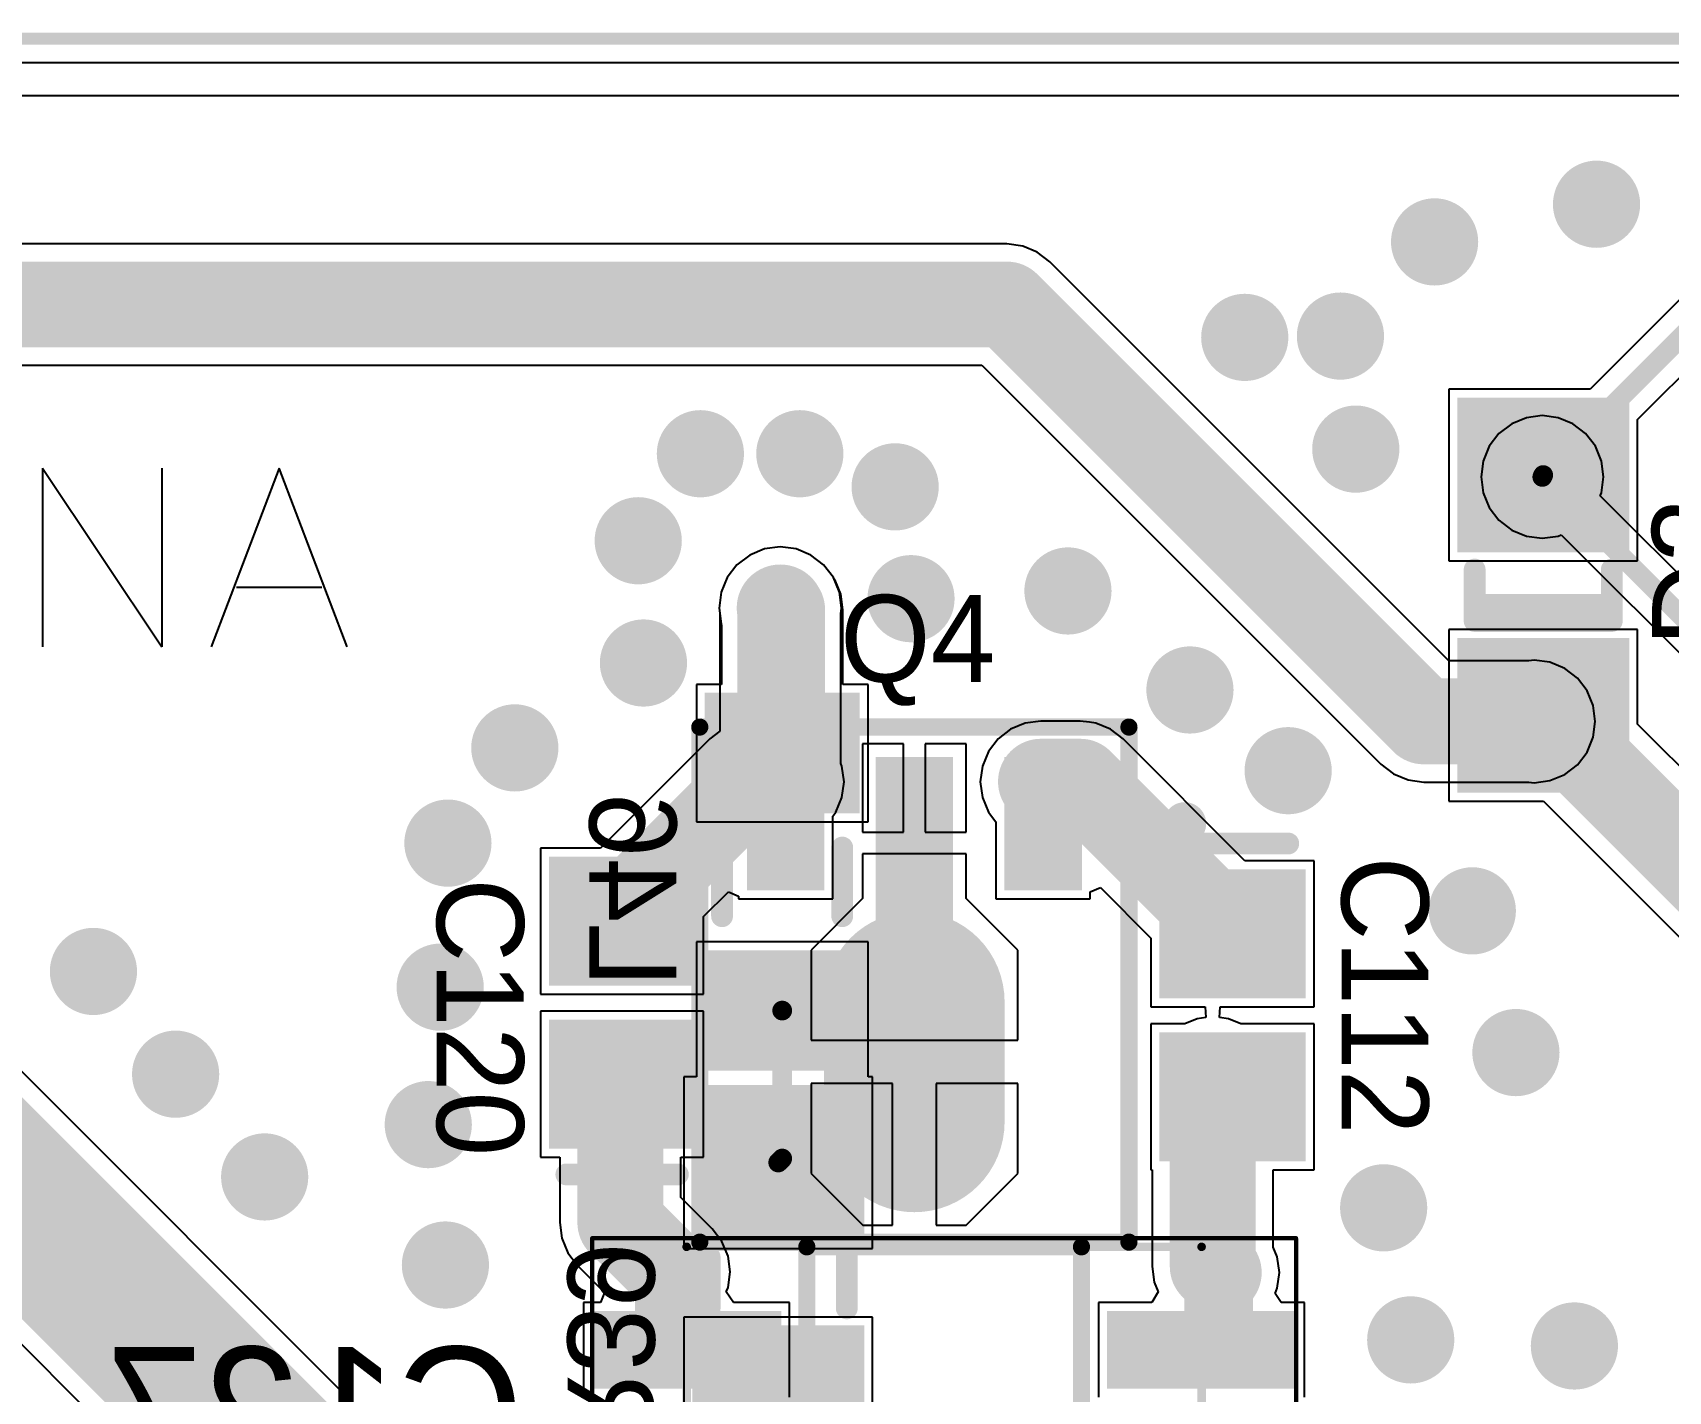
# Model space of a CAD drawing. Header units: millimetres. Extents: x 0 to 7.36, y -3.03 to 0.
# Drawn here: x 1.71 to 2.46, y -0.62 to 0.003 of the extents above; entities that cross this region are included whole.
import ezdxf

# ---------------------------------------------------------------- set-up
doc = ezdxf.new("R2010")
doc.units = ezdxf.units.MM
doc.header["$MEASUREMENT"] = 0
for name, color, linetype in [('BottomLayer', 5, 'Continuous'), ('BottomOverlay', 54, 'Continuous'), ('BottomPaste', 16, 'Continuous'), ('BottomSolder', 6, 'Continuous'), ('KeepOutLayer', 6, 'Continuous'), ('Mechanical13', 56, 'Continuous'), ('Mechanical15', 56, 'Continuous'), ('MultiLayer', 9, 'Continuous'), ('TopLayer', 1, 'Continuous'), ('TopOverlay', 2, 'Continuous'), ('TopPaste', 8, 'Continuous'), ('TopSolder', 216, 'Continuous'), ('ViaHoleLayer', 16, 'Continuous')]:
    doc.layers.add(name, color=color, linetype=linetype)

# ---------------------------------------------------------------- blocks, each defined once
blk = doc.blocks.new('TECO_SMT_8_V_37')
at = {"layer": 'Mechanical13', "const_width": 0.00394}
for points in [[(0.11811, 0.19685), (-0.11811, 0.19685)], [(-0.11811, 0.19685), (-0.11811, -0.19685)], [(0.11811, 0.19685), (0.11811, -0.19685)], [(0.11811, -0.19685), (-0.11811, -0.19685)]]:
    blk.add_lwpolyline(points, dxfattribs=at)
at = {"layer": 'Mechanical13', "const_width": 0.00197}
for points in [[(-0.11909, 0.19685, 1), (-0.11713, 0.19685, 1)], [(-0.11909, 0.19685, 1), (-0.11713, 0.19685, 1)], [(0.11713, 0.19685, 1), (0.11909, 0.19685, 1)], [(0.11713, 0.19685, 1), (0.11909, 0.19685, 1)], [(-0.11909, -0.19685, 1), (-0.11713, -0.19685, 1)], [(-0.11909, -0.19685, 1), (-0.11713, -0.19685, 1)], [(0.11713, -0.19685, 1), (0.11909, -0.19685, 1)], [(0.11713, -0.19685, 1), (0.11909, -0.19685, 1)]]:
    blk.add_lwpolyline(points, format="xyb", close=True, dxfattribs=at)
at = {"layer": 'Mechanical15'}
for points, const_width in [([(0.16142, 0.20079), (-0.16142, 0.20079)], 0.00197), ([(-0.16142, 0.20079), (-0.16142, -0.20079)], 0.00197), ([(0.16142, 0.20079), (0.16142, -0.20079)], 0.00197), ([(0, 0.01969), (0, -0.01969)], 0.00394), ([(0.01969, 0), (-0.01969, 0)], 0.00394), ([(0.16142, -0.20079), (-0.16142, -0.20079)], 0.00197)]:
    blk.add_lwpolyline(points, dxfattribs=dict(at, const_width=const_width))
for points, const_width in [([(-0.16191, 0.20079, 1), (-0.16093, 0.20079, 1)], 0.000984), ([(-0.16191, 0.20079, 1), (-0.16093, 0.20079, 1)], 0.000984), ([(0.16093, 0.20079, 1), (0.16191, 0.20079, 1)], 0.000984), ([(0.16093, 0.20079, 1), (0.16191, 0.20079, 1)], 0.000984), ([(-0.00098, 0.01969, 1), (0.00098, 0.01969, 1)], 0.00197), ([(-0.02067, 0, 1), (-0.0187, 0, 1)], 0.00197), ([(0.0187, 0, 1), (0.02067, 0, 1)], 0.00197), ([(-0.00098, -0.01969, 1), (0.00098, -0.01969, 1)], 0.00197), ([(-0.16191, -0.20079, 1), (-0.16093, -0.20079, 1)], 0.000984), ([(-0.16191, -0.20079, 1), (-0.16093, -0.20079, 1)], 0.000984), ([(0.16093, -0.20079, 1), (0.16191, -0.20079, 1)], 0.000984), ([(0.16093, -0.20079, 1), (0.16191, -0.20079, 1)], 0.000984)]:
    blk.add_lwpolyline(points, format="xyb", close=True, dxfattribs=dict(at, const_width=const_width))
at = {"layer": 'TopLayer'}
for points in [[(-0.07874, 0.16339), (-0.15748, 0.16339), (-0.07874, 0.13583), (-0.15748, 0.13583)], [(0.15748, 0.16339), (0.07874, 0.16339), (0.15748, 0.13583), (0.07874, 0.13583)], [(-0.07874, 0.0374), (-0.15748, 0.0374), (-0.07874, 0.00984), (-0.15748, 0.00984)], [(0.15748, 0.0374), (0.07874, 0.0374), (0.15748, 0.00984), (0.07874, 0.00984)], [(-0.07874, -0.04921), (-0.15748, -0.04921), (-0.07874, -0.07677), (-0.15748, -0.07677)], [(0.15748, -0.04921), (0.07874, -0.04921), (0.15748, -0.07677), (0.07874, -0.07677)], [(-0.07874, -0.13583), (-0.15748, -0.13583), (-0.07874, -0.16339), (-0.15748, -0.16339)], [(0.15748, -0.13583), (0.07874, -0.13583), (0.15748, -0.16339), (0.07874, -0.16339)]]:
    blk.add_solid(points, dxfattribs=at)
at = {"layer": 'TopOverlay', "const_width": 0.00787}
for points in [[(0.06299, 0.19685), (-0.06299, 0.19685)], [(-0.06299, 0.19685), (-0.06299, -0.19685)], [(0.06299, 0.19685), (0.06299, -0.19685)], [(0.06299, -0.19685), (-0.06299, -0.19685)]]:
    blk.add_lwpolyline(points, dxfattribs=at)
at = {"layer": 'TopOverlay'}
for points, const_width in [([(-0.06496, 0.19685, 1), (-0.06102, 0.19685, 1)], 0.00394), ([(-0.06496, 0.19685, 1), (-0.06102, 0.19685, 1)], 0.00394), ([(0.06102, 0.19685, 1), (0.06496, 0.19685, 1)], 0.00394), ([(0.06102, 0.19685, 1), (0.06496, 0.19685, 1)], 0.00394), ([(-0.18319, 0.14961, 1), (-0.19303, 0.14961, 1)], 0.00984), ([(-0.19549, 0.14961, 1), (-0.19057, 0.14961, 1)], 0.00492), ([(-0.18565, 0.14961, 1), (-0.18073, 0.14961, 1)], 0.00492), ([(-0.06496, -0.19685, 1), (-0.06102, -0.19685, 1)], 0.00394), ([(-0.06496, -0.19685, 1), (-0.06102, -0.19685, 1)], 0.00394), ([(0.06102, -0.19685, 1), (0.06496, -0.19685, 1)], 0.00394), ([(0.06102, -0.19685, 1), (0.06496, -0.19685, 1)], 0.00394)]:
    blk.add_lwpolyline(points, format="xyb", close=True, dxfattribs=dict(at, const_width=const_width))
at = {"layer": 'TopPaste'}
for points in [[(-0.07874, 0.16339), (-0.15748, 0.16339), (-0.07874, 0.13583), (-0.15748, 0.13583)], [(0.15748, 0.16339), (0.07874, 0.16339), (0.15748, 0.13583), (0.07874, 0.13583)], [(-0.07874, 0.0374), (-0.15748, 0.0374), (-0.07874, 0.00984), (-0.15748, 0.00984)], [(0.15748, 0.0374), (0.07874, 0.0374), (0.15748, 0.00984), (0.07874, 0.00984)], [(-0.07874, -0.04921), (-0.15748, -0.04921), (-0.07874, -0.07677), (-0.15748, -0.07677)], [(0.15748, -0.04921), (0.07874, -0.04921), (0.15748, -0.07677), (0.07874, -0.07677)], [(-0.07874, -0.13583), (-0.15748, -0.13583), (-0.07874, -0.16339), (-0.15748, -0.16339)], [(0.15748, -0.13583), (0.07874, -0.13583), (0.15748, -0.16339), (0.07874, -0.16339)]]:
    blk.add_solid(points, dxfattribs=at)
at = {"layer": 'TopSolder'}
for points in [[(-0.07474, 0.16739), (-0.16148, 0.16739), (-0.07474, 0.13183), (-0.16148, 0.13183)], [(0.16148, 0.16739), (0.07474, 0.16739), (0.16148, 0.13183), (0.07474, 0.13183)], [(-0.07474, 0.0414), (-0.16148, 0.0414), (-0.07474, 0.00584), (-0.16148, 0.00584)], [(0.16148, 0.0414), (0.07474, 0.0414), (0.16148, 0.00584), (0.07474, 0.00584)], [(-0.07474, -0.04521), (-0.16148, -0.04521), (-0.07474, -0.08077), (-0.16148, -0.08077)], [(0.16148, -0.04521), (0.07474, -0.04521), (0.16148, -0.08077), (0.07474, -0.08077)], [(-0.07474, -0.13183), (-0.16148, -0.13183), (-0.07474, -0.16739), (-0.16148, -0.16739)], [(0.16148, -0.13183), (0.07474, -0.13183), (0.16148, -0.16739), (0.07474, -0.16739)]]:
    blk.add_solid(points, dxfattribs=at)
blk = doc.blocks.new('IND_1206_B_93')
at = {"layer": 'BottomLayer'}
for points in [[(-0.08268, -0.0315), (-0.03543, -0.0315), (-0.08268, 0.0315), (-0.03543, 0.0315)], [(0.03543, -0.0315), (0.08268, -0.0315), (0.03543, 0.0315), (0.08268, 0.0315)]]:
    blk.add_solid(points, dxfattribs=at)
at = {"layer": 'BottomOverlay', "const_width": 0.01}
for points in [[(-0.01578, 0.02759), (0.01572, 0.02759)], [(-0.01578, -0.02753), (0.01572, -0.02753)]]:
    blk.add_lwpolyline(points, dxfattribs=at)
at = {"layer": 'BottomOverlay', "const_width": 0.005}
for points in [[(-0.01828, 0.02759, 1), (-0.01328, 0.02759, 1)], [(0.01322, 0.02759, 1), (0.01822, 0.02759, 1)], [(-0.01828, -0.02753, 1), (-0.01328, -0.02753, 1)], [(0.01322, -0.02753, 1), (0.01822, -0.02753, 1)]]:
    blk.add_lwpolyline(points, format="xyb", close=True, dxfattribs=at)
at = {"layer": 'BottomPaste'}
for points in [[(-0.08268, -0.0315), (-0.03543, -0.0315), (-0.08268, 0.0315), (-0.03543, 0.0315)], [(0.03543, -0.0315), (0.08268, -0.0315), (0.03543, 0.0315), (0.08268, 0.0315)]]:
    blk.add_solid(points, dxfattribs=at)
at = {"layer": 'BottomSolder'}
for points in [[(-0.08668, -0.0355), (-0.03143, -0.0355), (-0.08668, 0.0355), (-0.03143, 0.0355)], [(0.03143, -0.0355), (0.08668, -0.0355), (0.03143, 0.0355), (0.08668, 0.0355)]]:
    blk.add_solid(points, dxfattribs=at)
blk = doc.blocks.new('CAP_0805_94')
at = {"layer": 'TopLayer'}
for points in [[(-0.05511, -0.02953), (-0.00393, -0.02953), (-0.05511, 0.02953), (-0.00393, 0.02953)], [(0.0197, -0.02953), (0.07088, -0.02953), (0.0197, 0.02953), (0.07088, 0.02953)]]:
    blk.add_solid(points, dxfattribs=at)
at = {"layer": 'TopOverlay', "const_width": 0.01}
blk.add_lwpolyline([(-0.07088, 0.02557), (-0.07088, -0.02557)], dxfattribs=at)
at = {"layer": 'TopOverlay', "const_width": 0.005}
for points in [[(-0.07338, 0.02557, 1), (-0.06838, 0.02557, 1)], [(-0.07338, -0.02557, 1), (-0.06838, -0.02557, 1)]]:
    blk.add_lwpolyline(points, format="xyb", close=True, dxfattribs=at)
at = {"layer": 'TopPaste'}
for points in [[(-0.05511, -0.02953), (-0.00393, -0.02953), (-0.05511, 0.02953), (-0.00393, 0.02953)], [(0.0197, -0.02953), (0.07088, -0.02953), (0.0197, 0.02953), (0.07088, 0.02953)]]:
    blk.add_solid(points, dxfattribs=at)
at = {"layer": 'TopSolder'}
for points in [[(-0.05911, -0.03353), (0.00007, -0.03353), (-0.05911, 0.03353), (0.00007, 0.03353)], [(0.0157, -0.03353), (0.07488, -0.03353), (0.0157, 0.03353), (0.07488, 0.03353)]]:
    blk.add_solid(points, dxfattribs=at)
blk = doc.blocks.new('CAP_0805_95')
at = {"layer": 'TopLayer'}
for points in [[(-0.05511, -0.02953), (-0.00393, -0.02953), (-0.05511, 0.02953), (-0.00393, 0.02953)], [(0.0197, -0.02953), (0.07088, -0.02953), (0.0197, 0.02953), (0.07088, 0.02953)]]:
    blk.add_solid(points, dxfattribs=at)
at = {"layer": 'TopOverlay', "const_width": 0.01}
blk.add_lwpolyline([(-0.07088, -0.02557), (-0.07088, 0.02557)], dxfattribs=at)
at = {"layer": 'TopOverlay', "const_width": 0.005}
for points in [[(-0.07338, 0.02557, 1), (-0.06838, 0.02557, 1)], [(-0.07338, -0.02557, 1), (-0.06838, -0.02557, 1)]]:
    blk.add_lwpolyline(points, format="xyb", close=True, dxfattribs=at)
at = {"layer": 'TopPaste'}
for points in [[(-0.05511, -0.02953), (-0.00393, -0.02953), (-0.05511, 0.02953), (-0.00393, 0.02953)], [(0.0197, -0.02953), (0.07088, -0.02953), (0.0197, 0.02953), (0.07088, 0.02953)]]:
    blk.add_solid(points, dxfattribs=at)
at = {"layer": 'TopSolder'}
for points in [[(-0.05911, -0.03353), (0.00007, -0.03353), (-0.05911, 0.03353), (0.00007, 0.03353)], [(0.0157, -0.03353), (0.07488, -0.03353), (0.0157, 0.03353), (0.07488, 0.03353)]]:
    blk.add_solid(points, dxfattribs=at)
blk = doc.blocks.new('RES_1206_B_170')
at = {"layer": 'BottomLayer'}
for points in [[(-0.08661, -0.03543), (-0.02362, -0.03543), (-0.08661, 0.03543), (-0.02362, 0.03543)], [(0.02362, -0.03543), (0.08661, -0.03543), (0.02362, 0.03543), (0.08661, 0.03543)]]:
    blk.add_solid(points, dxfattribs=at)
at = {"layer": 'BottomOverlay', "const_width": 0.01}
for points in [[(-0.01178, 0.03146), (0.01178, 0.03146)], [(-0.01178, -0.03146), (0.01178, -0.03146)]]:
    blk.add_lwpolyline(points, dxfattribs=at)
at = {"layer": 'BottomOverlay', "const_width": 0.005}
for points in [[(-0.01428, 0.03146, 1), (-0.00928, 0.03146, 1)], [(0.00928, 0.03146, 1), (0.01428, 0.03146, 1)], [(-0.01428, -0.03146, 1), (-0.00928, -0.03146, 1)], [(0.00928, -0.03146, 1), (0.01428, -0.03146, 1)]]:
    blk.add_lwpolyline(points, format="xyb", close=True, dxfattribs=at)
at = {"layer": 'BottomPaste'}
for points in [[(-0.08661, -0.03543), (-0.02362, -0.03543), (-0.08661, 0.03543), (-0.02362, 0.03543)], [(0.02362, -0.03543), (0.08661, -0.03543), (0.02362, 0.03543), (0.08661, 0.03543)]]:
    blk.add_solid(points, dxfattribs=at)
at = {"layer": 'BottomSolder'}
for points in [[(-0.09061, -0.03943), (-0.01962, -0.03943), (-0.09061, 0.03943), (-0.01962, 0.03943)], [(0.01962, -0.03943), (0.09061, -0.03943), (0.01962, 0.03943), (0.09061, 0.03943)]]:
    blk.add_solid(points, dxfattribs=at)
blk = doc.blocks.new('SOT89_232')
at = {"layer": 'TopLayer', "const_width": 0.0748}
blk.add_lwpolyline([(0, 0.08218), (0, 0.02707)], dxfattribs=at)
at = {"layer": 'TopLayer', "const_width": 0.0374}
for points in [[(-0.0187, 0.08218, 1), (0.0187, 0.08218, 1)], [(-0.0187, 0.02707, 1), (0.0187, 0.02707, 1)]]:
    blk.add_lwpolyline(points, format="xyb", close=True, dxfattribs=at)
at = {"layer": 'TopLayer'}
for points in [[(-0.01378, -0.0812), (0.01378, -0.0812), (-0.01378, -0.01033), (0.01378, -0.01033)], [(-0.07283, -0.0812), (-0.04528, -0.0812), (-0.07283, -0.02805), (-0.04528, -0.02805)], [(0.04528, -0.0812), (0.07283, -0.0812), (0.04528, -0.02805), (0.07283, -0.02805)]]:
    blk.add_solid(points, dxfattribs=at)
at = {"layer": 'TopOverlay', "const_width": 0.00787}
for points in [[(-0.09843, 0.1373), (-0.09843, -0.09892)], [(0.09843, 0.1373), (-0.09843, 0.1373)], [(0.09843, 0.1373), (0.09843, -0.09892)], [(0.09843, -0.09892), (-0.09843, -0.09892)]]:
    blk.add_lwpolyline(points, dxfattribs=at)
at = {"layer": 'TopOverlay'}
for points, const_width in [([(-0.10039, 0.1373, 1), (-0.09646, 0.1373, 1)], 0.00394), ([(-0.10039, 0.1373, 1), (-0.09646, 0.1373, 1)], 0.00394), ([(0.09646, 0.1373, 1), (0.10039, 0.1373, 1)], 0.00394), ([(0.09646, 0.1373, 1), (0.10039, 0.1373, 1)], 0.00394), ([(-0.11909, -0.05463, 1), (-0.12894, -0.05463, 1)], 0.00984), ([(-0.1314, -0.05463, 1), (-0.12648, -0.05463, 1)], 0.00492), ([(-0.12156, -0.05463, 1), (-0.11663, -0.05463, 1)], 0.00492), ([(-0.10039, -0.09892, 1), (-0.09646, -0.09892, 1)], 0.00394), ([(-0.10039, -0.09892, 1), (-0.09646, -0.09892, 1)], 0.00394), ([(0.09646, -0.09892, 1), (0.10039, -0.09892, 1)], 0.00394), ([(0.09646, -0.09892, 1), (0.10039, -0.09892, 1)], 0.00394)]:
    blk.add_lwpolyline(points, format="xyb", close=True, dxfattribs=dict(at, const_width=const_width))
at = {"layer": 'TopPaste', "const_width": 0.0748}
blk.add_lwpolyline([(0, 0.08218), (0, 0.02707)], dxfattribs=at)
at = {"layer": 'TopPaste', "const_width": 0.0374}
for points in [[(-0.0187, 0.08218, 1), (0.0187, 0.08218, 1)], [(-0.0187, 0.02707, 1), (0.0187, 0.02707, 1)]]:
    blk.add_lwpolyline(points, format="xyb", close=True, dxfattribs=at)
at = {"layer": 'TopPaste'}
for points in [[(-0.01378, -0.0812), (0.01378, -0.0812), (-0.01378, -0.01033), (0.01378, -0.01033)], [(-0.07283, -0.0812), (-0.04528, -0.0812), (-0.07283, -0.02805), (-0.04528, -0.02805)], [(0.04528, -0.0812), (0.07283, -0.0812), (0.04528, -0.02805), (0.07283, -0.02805)]]:
    blk.add_solid(points, dxfattribs=at)
at = {"layer": 'TopSolder', "const_width": 0.0828}
blk.add_lwpolyline([(0, 0.08218), (0, 0.02707)], dxfattribs=at)
at = {"layer": 'TopSolder', "const_width": 0.0414}
for points in [[(-0.0207, 0.08218, 1), (0.0207, 0.08218, 1)], [(-0.0207, 0.02707, 1), (0.0207, 0.02707, 1)]]:
    blk.add_lwpolyline(points, format="xyb", close=True, dxfattribs=at)
at = {"layer": 'TopSolder'}
for points in [[(-0.01778, -0.0852), (0.01778, -0.0852), (-0.01778, -0.00633), (0.01778, -0.00633)], [(-0.07683, -0.0852), (-0.04128, -0.0852), (-0.07683, -0.02405), (-0.04128, -0.02405)], [(0.04128, -0.0852), (0.07683, -0.0852), (0.04128, -0.02405), (0.07683, -0.02405)]]:
    blk.add_solid(points, dxfattribs=at)
blk = doc.blocks.new('1N4148_273')
at = {"layer": 'TopLayer'}
for points in [[(-0.08661, -0.03543), (-0.02362, -0.03543), (-0.08661, 0.03543), (-0.02362, 0.03543)], [(0.02362, -0.03543), (0.08661, -0.03543), (0.02362, 0.03543), (0.08661, 0.03543)]]:
    blk.add_solid(points, dxfattribs=at)
at = {"layer": 'TopOverlay', "const_width": 0.01}
for points in [[(-0.01182, 0.03146), (-0.01182, -0.03146)], [(-0.01178, 0.03146), (0.01178, 0.03146)], [(-0.00437, 0.03146), (-0.00437, -0.03146)], [(-0.01178, -0.03146), (0.01178, -0.03146)]]:
    blk.add_lwpolyline(points, dxfattribs=at)
at = {"layer": 'TopOverlay', "const_width": 0.005}
for points in [[(-0.01431, 0.03146, 1), (-0.00932, 0.03146, 1)], [(-0.01428, 0.03146, 1), (-0.00928, 0.03146, 1)], [(-0.00687, 0.03146, 1), (-0.00187, 0.03146, 1)], [(0.00928, 0.03146, 1), (0.01428, 0.03146, 1)], [(-0.01431, -0.03146, 1), (-0.00932, -0.03146, 1)], [(-0.01428, -0.03146, 1), (-0.00928, -0.03146, 1)], [(-0.00687, -0.03146, 1), (-0.00187, -0.03146, 1)], [(0.00928, -0.03146, 1), (0.01428, -0.03146, 1)]]:
    blk.add_lwpolyline(points, format="xyb", close=True, dxfattribs=at)
at = {"layer": 'TopPaste'}
for points in [[(-0.08661, -0.03543), (-0.02362, -0.03543), (-0.08661, 0.03543), (-0.02362, 0.03543)], [(0.02362, -0.03543), (0.08661, -0.03543), (0.02362, 0.03543), (0.08661, 0.03543)]]:
    blk.add_solid(points, dxfattribs=at)
at = {"layer": 'TopSolder'}
for points in [[(-0.09061, -0.03943), (-0.01962, -0.03943), (-0.09061, 0.03943), (-0.01962, 0.03943)], [(0.01962, -0.03943), (0.09061, -0.03943), (0.01962, 0.03943), (0.09061, 0.03943)]]:
    blk.add_solid(points, dxfattribs=at)

msp = doc.modelspace()

# ---------------------------------------------------------------- linework, layer by layer
at = {"layer": 'BottomLayer'}
for p, q in [((0.04957, -0.01084), (7.35137, -0.01084)), ((2.15655, -0.09412), (1.35568, -0.09412)), ((2.16375, -0.09507), (2.15655, -0.09412)), ((2.17045, -0.09784), (2.16375, -0.09507)), ((2.17621, -0.10226), (2.17045, -0.09784)), ((2.35926, -0.28532), (2.17621, -0.10226)), ((1.36719, -0.14971), (2.14504, -0.14971)), ((2.14504, -0.14971), (2.32809, -0.33277)), ((2.38805, -0.17663), (2.38222, -0.1811)), ((2.39483, -0.17382), (2.38805, -0.17663)), ((2.4021, -0.17287), (2.39483, -0.17382)), ((2.40938, -0.17382), (2.4021, -0.17287)), ((2.41616, -0.17663), (2.40938, -0.17382)), ((2.42198, -0.1811), (2.41616, -0.17663)), ((2.37775, -0.18692), (2.37495, -0.1937)), ((2.38222, -0.1811), (2.37775, -0.18692)), ((2.42645, -0.18692), (2.42198, -0.1811)), ((2.42926, -0.1937), (2.42645, -0.18692)), ((2.37495, -0.1937), (2.37399, -0.20098)), ((2.43022, -0.20098), (2.42926, -0.1937)), ((2.37399, -0.20098), (2.37495, -0.20826)), ((2.42926, -0.20826), (2.43022, -0.20098)), ((2.37495, -0.20826), (2.37775, -0.21504)), ((2.42867, -0.20967), (2.42926, -0.20826)), ((2.6021, -0.3831), (2.42867, -0.20967)), ((2.37775, -0.21504), (2.38222, -0.22086)), ((2.38222, -0.22086), (2.38805, -0.22533)), ((2.38805, -0.22533), (2.39483, -0.22814)), ((2.39483, -0.22814), (2.4021, -0.22909)), ((2.4021, -0.22909), (2.40938, -0.22814)), ((2.40938, -0.22814), (2.41079, -0.22755)), ((2.41079, -0.22755), (2.58052, -0.39728)), ((2.03852, -0.23679), (2.03269, -0.24126)), ((2.0453, -0.23398), (2.03852, -0.23679)), ((2.05257, -0.23302), (2.0453, -0.23398)), ((2.05985, -0.23398), (2.05257, -0.23302)), ((2.06663, -0.23679), (2.05985, -0.23398)), ((2.07245, -0.24126), (2.06663, -0.23679)), ((2.02823, -0.24708), (2.02542, -0.25386)), ((2.03269, -0.24126), (2.02823, -0.24708)), ((2.07692, -0.24708), (2.07245, -0.24126)), ((2.07715, -0.24764), (2.07692, -0.24708)), ((2.02542, -0.25386), (2.02446, -0.26114)), ((2.07751, -0.2481), (2.07715, -0.24764)), ((2.08029, -0.25481), (2.07751, -0.2481)), ((2.08123, -0.262), (2.08029, -0.25481)), ((2.02446, -0.26114), (2.02542, -0.26841)), ((2.08123, -0.29613), (2.08123, -0.262)), ((2.02542, -0.26841), (2.02564, -0.26895)), ((2.02564, -0.26895), (2.02564, -0.29613)), ((2.3983, -0.285), (2.39589, -0.28532)), ((2.40558, -0.28596), (2.3983, -0.285)), ((2.39589, -0.28532), (2.35926, -0.28532)), ((2.41236, -0.28877), (2.40558, -0.28596)), ((2.41818, -0.29323), (2.41236, -0.28877)), ((2.02564, -0.29613), (2.01407, -0.29613)), ((2.01407, -0.29613), (2.01407, -0.35912)), ((2.09281, -0.29613), (2.08123, -0.29613)), ((2.09281, -0.35912), (2.09281, -0.29613)), ((2.42265, -0.29906), (2.41818, -0.29323)), ((2.42546, -0.30584), (2.42265, -0.29906)), ((2.42641, -0.31311), (2.42546, -0.30584)), ((2.42546, -0.32039), (2.42641, -0.31311)), ((2.42265, -0.32717), (2.42546, -0.32039)), ((2.41818, -0.33299), (2.42265, -0.32717)), ((2.32809, -0.33277), (2.33385, -0.33719)), ((2.33385, -0.33719), (2.34055, -0.33996)), ((2.40558, -0.34027), (2.41236, -0.33746)), ((2.41236, -0.33746), (2.41818, -0.33299)), ((2.34055, -0.33996), (2.34775, -0.34091)), ((2.34775, -0.34091), (2.39589, -0.34091)), ((2.39589, -0.34091), (2.3983, -0.34123)), ((2.3983, -0.34123), (2.40558, -0.34027)), ((2.01407, -0.35912), (2.09281, -0.35912)), ((2.09281, -0.41424), (2.01407, -0.41424)), ((2.01407, -0.41424), (2.01407, -0.47605)), ((2.09281, -0.47605), (2.09281, -0.41424)), ((2.01407, -0.47605), (2.0083, -0.47605)), ((2.0083, -0.47605), (2.0083, -0.55479)), ((2.09492, -0.47605), (2.09281, -0.47605)), ((2.09492, -0.55479), (2.09492, -0.47605)), ((2.0083, -0.55479), (2.09492, -0.55479)), ((2.09492, -0.58629), (2.0083, -0.58629)), ((2.0083, -0.58629), (2.0083, -0.66503)), ((2.09492, -0.66503), (2.09492, -0.58629))]:
    msp.add_line(p, q, dxfattribs=at)
for points, const_width in [([(2.41698, -0.07591, 1), (2.43698, -0.07591, 1)], 0.02), ([(2.34269, -0.09319, 1), (2.36269, -0.09319, 1)], 0.02), ([(2.14671, -0.12192, 1), (2.16639, -0.12192, 1)], 0.01969), ([(2.14671, -0.12192, 1), (2.16639, -0.12192, 1)], 0.01969), ([(2.25561, -0.13698, 1), (2.27561, -0.13698, 1)], 0.02), ([(2.2995, -0.13638, 1), (2.3195, -0.13638, 1)], 0.02), ([(2.00591, -0.19034, 1), (2.02591, -0.19034, 1)], 0.02), ([(2.05152, -0.19034, 1), (2.07152, -0.19034, 1)], 0.02), ([(2.30654, -0.18822, 1), (2.32654, -0.18822, 1)], 0.02), ([(2.09524, -0.20554, 1), (2.11524, -0.20554, 1)], 0.02), ([(2.3921, -0.20098, 1), (2.4121, -0.20098, 1)], 0.02), ([(2.39984, -0.20098, 1), (2.40437, -0.20098, 1)], 0.00453), ([(1.9774, -0.23025, 1), (1.9974, -0.23025, 1)], 0.02), ([(2.10252, -0.25682, 1), (2.12252, -0.25682, 1)], 0.02), ([(2.17451, -0.25328, 1), (2.19451, -0.25328, 1)], 0.02), ([(2.04257, -0.26114, 1), (2.06257, -0.26114, 1)], 0.02), ([(2.04273, -0.26114, 1), (2.06242, -0.26114, 1)], 0.01969), ([(2.04359, -0.262, 1), (2.06328, -0.262, 1)], 0.01969), ([(2.04359, -0.262, 1), (2.06328, -0.262, 1)], 0.01969), ([(1.97979, -0.28632, 1), (1.99979, -0.28632, 1)], 0.02), ([(2.23047, -0.29869, 1), (2.25047, -0.29869, 1)], 0.02), ([(2.33791, -0.31311, 1), (2.35759, -0.31311, 1)], 0.01969), ([(2.33791, -0.31311, 1), (2.35759, -0.31311, 1)], 0.01969), ([(2.3883, -0.31311, 1), (2.4083, -0.31311, 1)], 0.02), ([(2.38846, -0.31311, 1), (2.40814, -0.31311, 1)], 0.01969), ([(1.92078, -0.32526, 1), (1.94078, -0.32526, 1)], 0.02), ([(2.04359, -0.32762, 1), (2.06328, -0.32762, 1)], 0.01969), ([(2.27552, -0.33571, 1), (2.29552, -0.33571, 1)], 0.02), ([(1.8901, -0.36893, 1), (1.9101, -0.36893, 1)], 0.02), ([(2.36, -0.4, 1), (2.38, -0.4, 1)], 0.02), ([(1.7275, -0.42779, 1), (1.7475, -0.42779, 1)], 0.02), ([(1.88656, -0.43501, 1), (1.90656, -0.43501, 1)], 0.02), ([(2.05117, -0.44573, 1), (2.0557, -0.44573, 1)], 0.00453), ([(2.38, -0.465, 1), (2.4, -0.465, 1)], 0.02), ([(1.7652, -0.47491, 1), (1.7852, -0.47491, 1)], 0.02), ([(1.88109, -0.49804, 1), (1.90109, -0.49804, 1)], 0.02), ([(1.80604, -0.52204, 1), (1.82604, -0.52204, 1)], 0.02), ([(2.05117, -0.5136, 1), (2.0557, -0.5136, 1)], 0.00453), ([(2.05117, -0.5136, 1), (2.0557, -0.5136, 1)], 0.00453), ([(2.04935, -0.51542, 1), (2.05387, -0.51542, 1)], 0.00453), ([(2.31933, -0.5362, 1), (2.33933, -0.5362, 1)], 0.02), ([(1.88895, -0.56243, 1), (1.90895, -0.56243, 1)], 0.02), ([(2.33174, -0.59678, 1), (2.35174, -0.59678, 1)], 0.02), ([(2.40682, -0.59956, 1), (2.42682, -0.59956, 1)], 0.02)]:
    msp.add_lwpolyline(points, format="xyb", close=True, dxfattribs=dict(at, const_width=const_width))
for points, const_width in [([(1.35568, -0.12192), (2.15655, -0.12192)], 0.03937), ([(2.15655, -0.12192), (2.34775, -0.31311)], 0.03937), ([(2.4021, -0.20098), (2.59316, -0.39204)], 0.00906), ([(2.05257, -0.26114), (2.05344, -0.262)], 0.03937), ([(2.05344, -0.32762), (2.05344, -0.262)], 0.03937), ([(2.34775, -0.31311), (2.3983, -0.31311)], 0.03937), ([(2.05344, -0.5136), (2.05344, -0.44573)], 0.00906), ([(2.05161, -0.51542), (2.05344, -0.5136)], 0.00906)]:
    msp.add_lwpolyline(points, dxfattribs=dict(at, const_width=const_width))
at = {"layer": 'KeepOutLayer'}
for const_width in [0.00551, 0.005]:
    msp.add_lwpolyline([(0, 0), (7.3622, 0)], dxfattribs=dict(at, const_width=const_width))
at = {"layer": 'MultiLayer', "const_width": 0.02}
for points in [[(2.41698, -0.07591, 1), (2.43698, -0.07591, 1)], [(2.34269, -0.09319, 1), (2.36269, -0.09319, 1)], [(2.25561, -0.13698, 1), (2.27561, -0.13698, 1)], [(2.2995, -0.13638, 1), (2.3195, -0.13638, 1)], [(2.00591, -0.19034, 1), (2.02591, -0.19034, 1)], [(2.05152, -0.19034, 1), (2.07152, -0.19034, 1)], [(2.30654, -0.18822, 1), (2.32654, -0.18822, 1)], [(2.09524, -0.20554, 1), (2.11524, -0.20554, 1)], [(2.3921, -0.20098, 1), (2.4121, -0.20098, 1)], [(1.9774, -0.23025, 1), (1.9974, -0.23025, 1)], [(2.10252, -0.25682, 1), (2.12252, -0.25682, 1)], [(2.17451, -0.25328, 1), (2.19451, -0.25328, 1)], [(2.04257, -0.26114, 1), (2.06257, -0.26114, 1)], [(1.97979, -0.28632, 1), (1.99979, -0.28632, 1)], [(2.23047, -0.29869, 1), (2.25047, -0.29869, 1)], [(2.3883, -0.31311, 1), (2.4083, -0.31311, 1)], [(1.92078, -0.32526, 1), (1.94078, -0.32526, 1)], [(2.27552, -0.33571, 1), (2.29552, -0.33571, 1)], [(1.8901, -0.36893, 1), (1.9101, -0.36893, 1)], [(2.36, -0.4, 1), (2.38, -0.4, 1)], [(1.7275, -0.42779, 1), (1.7475, -0.42779, 1)], [(1.88656, -0.43501, 1), (1.90656, -0.43501, 1)], [(2.38, -0.465, 1), (2.4, -0.465, 1)], [(1.7652, -0.47491, 1), (1.7852, -0.47491, 1)], [(1.88109, -0.49804, 1), (1.90109, -0.49804, 1)], [(1.80604, -0.52204, 1), (1.82604, -0.52204, 1)], [(2.31933, -0.5362, 1), (2.33933, -0.5362, 1)], [(1.88895, -0.56243, 1), (1.90895, -0.56243, 1)], [(2.33174, -0.59678, 1), (2.35174, -0.59678, 1)], [(2.40682, -0.59956, 1), (2.42682, -0.59956, 1)]]:
    msp.add_lwpolyline(points, format="xyb", close=True, dxfattribs=at)
at = {"layer": 'TopLayer'}
for p, q in [((0.02598, -0.02598), (7.33622, -0.02598)), ((1.87424, -0.64328), (1.32743, -0.09648)), ((2.49079, -0.09396), (2.424, -0.16075)), ((2.44582, -0.1747), (2.50497, -0.11555)), ((2.424, -0.16075), (2.35921, -0.16075)), ((2.35921, -0.16075), (2.35921, -0.23949)), ((1.27779, -0.17206), (1.82459, -0.71886)), ((2.44582, -0.23949), (2.44582, -0.1747)), ((2.03852, -0.23679), (2.03269, -0.24126)), ((2.0453, -0.23398), (2.03852, -0.23679)), ((2.05257, -0.23302), (2.0453, -0.23398)), ((2.05985, -0.23398), (2.05257, -0.23302)), ((2.06663, -0.23679), (2.05985, -0.23398)), ((2.07245, -0.24126), (2.06663, -0.23679)), ((2.35921, -0.23949), (2.44582, -0.23949)), ((2.02823, -0.24708), (2.02542, -0.25386)), ((2.03269, -0.24126), (2.02823, -0.24708)), ((2.07692, -0.24708), (2.07245, -0.24126)), ((2.07973, -0.25386), (2.07692, -0.24708)), ((2.02542, -0.25386), (2.02446, -0.26114)), ((2.08069, -0.26114), (2.07973, -0.25386)), ((2.02446, -0.26114), (2.02478, -0.26355)), ((2.08037, -0.26355), (2.08069, -0.26114)), ((2.02478, -0.26355), (2.02478, -0.31766)), ((2.08037, -0.33239), (2.08037, -0.26355)), ((2.44582, -0.27099), (2.35921, -0.27099)), ((2.35921, -0.27099), (2.35921, -0.34973)), ((2.44582, -0.31435), (2.44582, -0.27099)), ((2.16492, -0.31391), (2.15822, -0.31669)), ((2.17212, -0.31296), (2.16492, -0.31391)), ((2.19014, -0.31296), (2.17212, -0.31296)), ((2.19441, -0.31352), (2.19014, -0.31296)), ((2.19014, -0.31296), (2.19014, -0.31296)), ((2.19014, -0.31296), (2.19014, -0.31296)), ((2.19734, -0.31391), (2.19441, -0.31352)), ((2.20073, -0.31532), (2.19734, -0.31391)), ((2.19734, -0.31391), (2.19734, -0.31391)), ((2.19734, -0.31391), (2.19734, -0.31391)), ((2.52154, -0.39007), (2.44582, -0.31435)), ((2.02029, -0.32111), (1.97015, -0.37125)), ((2.02478, -0.31766), (2.02029, -0.3211)), ((2.02029, -0.3211), (2.02029, -0.3211)), ((2.02029, -0.3211), (2.02029, -0.32111)), ((2.15246, -0.3211), (2.14805, -0.32686)), ((2.15822, -0.31669), (2.15246, -0.3211)), ((2.20404, -0.31669), (2.20073, -0.31532)), ((2.2098, -0.32111), (2.20404, -0.31669)), ((2.20404, -0.31669), (2.20404, -0.31669)), ((2.20404, -0.31669), (2.20404, -0.31669)), ((2.26571, -0.37702), (2.2098, -0.32111)), ((2.10905, -0.32343), (2.09028, -0.32343)), ((2.09028, -0.32343), (2.09028, -0.36386)), ((2.10905, -0.36386), (2.10905, -0.32343)), ((2.13783, -0.32343), (2.11905, -0.32343)), ((2.11905, -0.32343), (2.11905, -0.36386)), ((2.13783, -0.36386), (2.13783, -0.32343)), ((2.14805, -0.32686), (2.14527, -0.33357)), ((2.08086, -0.33357), (2.08037, -0.33239)), ((2.0818, -0.34076), (2.08086, -0.33357)), ((2.14527, -0.33357), (2.14432, -0.34076)), ((2.08086, -0.34795), (2.0818, -0.34076)), ((2.14432, -0.34076), (2.14527, -0.34795)), ((2.07808, -0.35466), (2.08086, -0.34795)), ((2.14527, -0.34795), (2.14805, -0.35466)), ((2.35921, -0.34973), (2.40258, -0.34973)), ((2.40258, -0.34973), (2.49037, -0.43752)), ((2.07665, -0.35652), (2.07808, -0.35466)), ((2.07665, -0.39445), (2.07665, -0.35652)), ((2.14805, -0.35466), (2.15146, -0.3591)), ((2.15146, -0.3591), (2.15146, -0.39445)), ((2.09028, -0.36386), (2.10905, -0.36386)), ((2.11905, -0.36386), (2.13783, -0.36386)), ((1.97015, -0.37125), (1.9426, -0.37125)), ((1.9426, -0.37125), (1.9426, -0.43818)), ((2.11405, -0.37386), (2.09028, -0.37386)), ((2.09028, -0.37386), (2.09028, -0.39437)), ((2.13783, -0.37386), (2.11405, -0.37386)), ((2.13783, -0.39437), (2.13783, -0.37386)), ((2.2974, -0.37702), (2.26571, -0.37702)), ((2.2974, -0.44395), (2.2974, -0.37702)), ((2.19476, -0.39123), (2.19938, -0.38931)), ((2.19938, -0.38931), (2.2226, -0.41253)), ((2.0174, -0.40262), (2.02873, -0.39129)), ((2.02873, -0.39129), (2.03335, -0.39321)), ((2.03335, -0.39321), (2.03335, -0.39445)), ((2.03335, -0.39445), (2.07665, -0.39445)), ((2.09028, -0.39437), (2.06665, -0.41799)), ((2.16145, -0.41799), (2.13783, -0.39437)), ((2.15146, -0.39445), (2.19476, -0.39445)), ((2.19476, -0.39445), (2.19476, -0.39123)), ((2.0174, -0.43818), (2.0174, -0.40262)), ((2.2226, -0.41253), (2.2226, -0.44395)), ((2.06665, -0.41799), (2.06665, -0.45925)), ((2.16145, -0.45925), (2.16145, -0.41799)), ((1.9426, -0.43818), (2.0174, -0.43818)), ((2.0174, -0.44605), (1.9426, -0.44605)), ((1.9426, -0.44605), (1.9426, -0.51298)), ((2.0174, -0.51298), (2.0174, -0.44605)), ((2.2226, -0.44395), (2.24749, -0.44395)), ((2.24372, -0.44949), (2.23808, -0.45182)), ((2.24782, -0.44895), (2.24372, -0.44949)), ((2.24749, -0.44395), (2.24782, -0.44895)), ((2.254, -0.44895), (2.25433, -0.44395)), ((2.25811, -0.44949), (2.254, -0.44895)), ((2.25433, -0.44395), (2.2974, -0.44395)), ((2.26374, -0.45182), (2.25811, -0.44949)), ((2.23808, -0.45182), (2.2226, -0.45182)), ((2.2226, -0.45182), (2.2226, -0.51875)), ((2.2974, -0.45182), (2.26374, -0.45182)), ((2.2974, -0.51875), (2.2974, -0.45182)), ((2.06665, -0.45925), (2.11405, -0.45925)), ((2.11405, -0.45925), (2.16145, -0.45925)), ((2.10405, -0.47925), (2.06665, -0.47925)), ((2.06665, -0.47925), (2.06665, -0.52051)), ((2.10405, -0.54421), (2.10405, -0.47925)), ((2.16145, -0.47925), (2.12405, -0.47925)), ((2.12405, -0.47925), (2.12405, -0.54421)), ((2.16145, -0.52051), (2.16145, -0.47925)), ((1.9426, -0.51298), (1.95138, -0.51298)), ((1.95138, -0.51298), (1.95138, -0.54296)), ((2.00697, -0.53144), (2.00697, -0.51298)), ((2.00697, -0.51298), (2.0174, -0.51298)), ((2.06665, -0.52051), (2.09035, -0.54421)), ((2.13775, -0.54421), (2.16145, -0.52051)), ((2.2226, -0.51875), (2.22312, -0.51875)), ((2.22312, -0.51875), (2.22312, -0.56312)), ((2.27871, -0.55427), (2.27871, -0.51875)), ((2.27871, -0.51875), (2.2974, -0.51875)), ((2.02138, -0.54585), (2.00697, -0.53144)), ((1.95138, -0.54296), (1.95233, -0.55015)), ((2.0258, -0.55161), (2.02138, -0.54585)), ((2.09035, -0.54421), (2.10405, -0.54421)), ((2.12405, -0.54421), (2.13775, -0.54421)), ((1.95233, -0.55015), (1.9551, -0.55686)), ((2.02858, -0.55831), (2.0258, -0.55161)), ((2.28055, -0.55871), (2.27871, -0.55427)), ((1.9551, -0.55686), (1.95952, -0.56261)), ((1.95952, -0.56261), (1.97197, -0.57506)), ((2.02953, -0.56551), (2.02858, -0.55831)), ((2.28149, -0.5659), (2.28055, -0.55871)), ((2.02858, -0.5727), (2.02953, -0.56551)), ((2.22312, -0.56312), (2.22406, -0.57031)), ((2.28055, -0.5731), (2.28149, -0.5659)), ((1.97197, -0.57506), (1.97006, -0.57968)), ((2.02776, -0.57468), (2.02858, -0.5727)), ((2.0311, -0.57968), (2.02776, -0.57468)), ((2.22587, -0.57468), (2.22297, -0.57968)), ((2.22406, -0.57031), (2.22587, -0.57468)), ((2.27954, -0.57552), (2.28055, -0.5731)), ((2.28232, -0.57968), (2.27954, -0.57552)), ((1.97006, -0.57968), (1.96236, -0.57968)), ((1.96236, -0.57968), (1.96236, -0.62299)), ((2.05685, -0.57968), (2.0311, -0.57968)), ((2.05685, -0.62299), (2.05685, -0.57968)), ((2.22297, -0.57968), (2.19858, -0.57968)), ((2.19858, -0.57968), (2.19858, -0.62299)), ((2.29307, -0.57968), (2.28232, -0.57968)), ((2.29307, -0.62299), (2.29307, -0.57968))]:
    msp.add_line(p, q, dxfattribs=at)
for points, const_width in [([(2.41698, -0.07591, 1), (2.43698, -0.07591, 1)], 0.02), ([(2.34269, -0.09319, 1), (2.36269, -0.09319, 1)], 0.02), ([(2.25561, -0.13698, 1), (2.27561, -0.13698, 1)], 0.02), ([(2.2995, -0.13638, 1), (2.3195, -0.13638, 1)], 0.02), ([(2.00591, -0.19034, 1), (2.02591, -0.19034, 1)], 0.02), ([(2.05152, -0.19034, 1), (2.07152, -0.19034, 1)], 0.02), ([(2.30654, -0.18822, 1), (2.32654, -0.18822, 1)], 0.02), ([(2.09524, -0.20554, 1), (2.11524, -0.20554, 1)], 0.02), ([(2.3921, -0.20098, 1), (2.4121, -0.20098, 1)], 0.02), ([(2.39984, -0.20098, 1), (2.40437, -0.20098, 1)], 0.00453), ([(2.40025, -0.20012, 1), (2.40478, -0.20012, 1)], 0.00453), ([(2.40025, -0.20012, 1), (2.40478, -0.20012, 1)], 0.00453), ([(1.9774, -0.23025, 1), (1.9974, -0.23025, 1)], 0.02), ([(2.10252, -0.25682, 1), (2.12252, -0.25682, 1)], 0.02), ([(2.17451, -0.25328, 1), (2.19451, -0.25328, 1)], 0.02), ([(2.04257, -0.26114, 1), (2.06257, -0.26114, 1)], 0.02), ([(2.04273, -0.26114, 1), (2.06242, -0.26114, 1)], 0.01969), ([(1.97979, -0.28632, 1), (1.99979, -0.28632, 1)], 0.02), ([(2.23047, -0.29869, 1), (2.25047, -0.29869, 1)], 0.02), ([(2.39267, -0.31036, 1), (2.41236, -0.31036, 1)], 0.01969), ([(2.39267, -0.31036, 1), (2.41236, -0.31036, 1)], 0.01969), ([(2.3883, -0.31311, 1), (2.4083, -0.31311, 1)], 0.02), ([(2.38846, -0.31311, 1), (2.40814, -0.31311, 1)], 0.01969), ([(1.92078, -0.32526, 1), (1.94078, -0.32526, 1)], 0.02), ([(2.03011, -0.34076, 1), (2.04979, -0.34076, 1)], 0.01969), ([(2.03011, -0.34076, 1), (2.04979, -0.34076, 1)], 0.01969), ([(2.04273, -0.33933, 1), (2.06242, -0.33933, 1)], 0.01969), ([(2.04273, -0.33933, 1), (2.06242, -0.33933, 1)], 0.01969), ([(2.04417, -0.34076, 1), (2.06385, -0.34076, 1)], 0.01969), ([(2.04417, -0.34076, 1), (2.06385, -0.34076, 1)], 0.01969), ([(2.16228, -0.34076, 1), (2.18196, -0.34076, 1)], 0.01969), ([(2.1803, -0.34076, 1), (2.19998, -0.34076, 1)], 0.01969), ([(2.1803, -0.34076, 1), (2.19998, -0.34076, 1)], 0.01969), ([(2.27552, -0.33571, 1), (2.29552, -0.33571, 1)], 0.02), ([(1.8901, -0.36893, 1), (1.9101, -0.36893, 1)], 0.02), ([(1.96933, -0.40154, 1), (1.98902, -0.40154, 1)], 0.01969), ([(2.24107, -0.40154, 1), (2.26076, -0.40154, 1)], 0.01969), ([(2.36, -0.4, 1), (2.38, -0.4, 1)], 0.02), ([(1.7275, -0.42779, 1), (1.7475, -0.42779, 1)], 0.02), ([(1.88656, -0.43501, 1), (1.90656, -0.43501, 1)], 0.02), ([(2.38, -0.465, 1), (2.4, -0.465, 1)], 0.02), ([(1.7652, -0.47491, 1), (1.7852, -0.47491, 1)], 0.02), ([(1.96933, -0.47634, 1), (1.98902, -0.47634, 1)], 0.01969), ([(2.24107, -0.47634, 1), (2.26076, -0.47634, 1)], 0.01969), ([(2.24107, -0.48529, 1), (2.26076, -0.48529, 1)], 0.01969), ([(2.24107, -0.48529, 1), (2.26076, -0.48529, 1)], 0.01969), ([(1.88109, -0.49804, 1), (1.90109, -0.49804, 1)], 0.02), ([(1.80604, -0.52204, 1), (1.82604, -0.52204, 1)], 0.02), ([(2.31933, -0.5362, 1), (2.33933, -0.5362, 1)], 0.02), ([(1.96933, -0.54296, 1), (1.98902, -0.54296, 1)], 0.01969), ([(1.96933, -0.54296, 1), (1.98902, -0.54296, 1)], 0.01969), ([(1.88895, -0.56243, 1), (1.90895, -0.56243, 1)], 0.02), ([(1.99189, -0.56551, 1), (2.01157, -0.56551, 1)], 0.01969), ([(2.24107, -0.56312, 1), (2.26076, -0.56312, 1)], 0.01969), ([(2.24107, -0.56312, 1), (2.26076, -0.56312, 1)], 0.01969), ([(2.24385, -0.5659, 1), (2.26354, -0.5659, 1)], 0.01969), ([(1.99385, -0.56551, 1), (2.0096, -0.56551, 1)], 0.01575), ([(2.24582, -0.5659, 1), (2.26157, -0.5659, 1)], 0.01575), ([(2.33174, -0.59678, 1), (2.35174, -0.59678, 1)], 0.02), ([(2.40682, -0.59956, 1), (2.42682, -0.59956, 1)], 0.02), ([(1.99385, -0.60094, 1), (2.0096, -0.60094, 1)], 0.01575), ([(2.24582, -0.60133, 1), (2.26157, -0.60133, 1)], 0.01575)]:
    msp.add_lwpolyline(points, format="xyb", close=True, dxfattribs=dict(at, const_width=const_width))
for points, const_width in [([(1.29613, -0.12778), (1.8559, -0.68756)], 0.07205), ([(2.40252, -0.20012), (2.49973, -0.10291)], 0.00906), ([(2.4021, -0.20098), (2.40252, -0.20012)], 0.00906), ([(2.05257, -0.33933), (2.05257, -0.26114)], 0.03937), ([(2.3983, -0.31311), (2.40252, -0.31036)], 0.03937), ([(2.40252, -0.31036), (2.51003, -0.41787)], 0.03937), ([(1.97918, -0.40154), (2.03995, -0.34076)], 0.03937), ([(2.03995, -0.34076), (2.05401, -0.34076)], 0.03937), ([(2.05257, -0.33933), (2.05401, -0.34076)], 0.03937), ([(2.17212, -0.34076), (2.19014, -0.34076)], 0.03937), ([(2.19014, -0.34076), (2.25091, -0.40154)], 0.03937), ([(1.97918, -0.54296), (1.97918, -0.47634)], 0.03937), ([(2.25091, -0.48529), (2.25091, -0.47634)], 0.03937), ([(2.25091, -0.56312), (2.25091, -0.48529)], 0.03937), ([(1.97918, -0.54296), (2.00173, -0.56551)], 0.03937), ([(2.25091, -0.56312), (2.2537, -0.5659)], 0.03937), ([(2.00173, -0.60094), (2.00173, -0.56551)], 0.0315), ([(2.2537, -0.60133), (2.2537, -0.5659)], 0.0315)]:
    msp.add_lwpolyline(points, dxfattribs=dict(at, const_width=const_width))
at = {"layer": 'TopOverlay'}
for p, q in [((1.71413, -0.19691), (1.71413, -0.27891)), ((1.71413, -0.19691), (1.7688, -0.27891)), ((1.7688, -0.19691), (1.7688, -0.27891)), ((1.82269, -0.19691), (1.79145, -0.27891)), ((1.85393, -0.27891), (1.82269, -0.19691)), ((1.80316, -0.25158), (1.84221, -0.25158))]:
    msp.add_line(p, q, dxfattribs=at)
at = {"layer": 'ViaHoleLayer', "const_width": 0.00956}
for points in [[(2.4222, -0.07591, 1), (2.43176, -0.07591, 1)], [(2.34791, -0.09319, 1), (2.35747, -0.09319, 1)], [(2.26083, -0.13698, 1), (2.27039, -0.13698, 1)], [(2.30472, -0.13638, 1), (2.31428, -0.13638, 1)], [(2.31176, -0.18822, 1), (2.32132, -0.18822, 1)], [(2.01113, -0.19034, 1), (2.02069, -0.19034, 1)], [(2.05674, -0.19034, 1), (2.0663, -0.19034, 1)], [(2.39732, -0.20098, 1), (2.40688, -0.20098, 1)], [(2.10046, -0.20554, 1), (2.11002, -0.20554, 1)], [(1.98262, -0.23025, 1), (1.99218, -0.23025, 1)], [(2.10774, -0.25682, 1), (2.1173, -0.25682, 1)], [(2.17973, -0.25328, 1), (2.18929, -0.25328, 1)], [(2.04779, -0.26114, 1), (2.05736, -0.26114, 1)], [(1.98501, -0.28632, 1), (1.99457, -0.28632, 1)], [(2.23569, -0.29869, 1), (2.24525, -0.29869, 1)], [(2.39352, -0.31311, 1), (2.40308, -0.31311, 1)], [(1.926, -0.32526, 1), (1.93556, -0.32526, 1)], [(2.28074, -0.33571, 1), (2.2903, -0.33571, 1)], [(1.89532, -0.36893, 1), (1.90488, -0.36893, 1)], [(2.36522, -0.4, 1), (2.37478, -0.4, 1)], [(1.73272, -0.42779, 1), (1.74228, -0.42779, 1)], [(1.89178, -0.43501, 1), (1.90134, -0.43501, 1)], [(2.38522, -0.465, 1), (2.39478, -0.465, 1)], [(1.77042, -0.47491, 1), (1.77998, -0.47491, 1)], [(1.88631, -0.49804, 1), (1.89587, -0.49804, 1)], [(1.81126, -0.52204, 1), (1.82082, -0.52204, 1)], [(2.32455, -0.5362, 1), (2.33411, -0.5362, 1)], [(1.89417, -0.56243, 1), (1.90373, -0.56243, 1)], [(2.33696, -0.59678, 1), (2.34652, -0.59678, 1)], [(2.41204, -0.59956, 1), (2.4216, -0.59956, 1)]]:
    msp.add_lwpolyline(points, format="xyb", close=True, dxfattribs=at)

# ---------------------------------------------------------------- block references
for name, p, rotation in [('1N4148_273', (2.40252, -0.25524), 90), ('IND_1206_B_93', (2.05344, -0.38668), 90), ('SOT89_232', (2.11406, -0.41463), 180), ('CAP_0805_95', (2.26, -0.44), 270), ('CAP_0805_94', (1.98, -0.45), 90), ('RES_1206_B_170', (2.05161, -0.57054), 90), ('TECO_SMT_8_V_37', (2.12771, -0.75094), 180)]:
    msp.add_blockref(name, p, dxfattribs=dict(rotation=rotation))

# ---------------------------------------------------------------- texts
at = {"layer": 'BottomOverlay', "text_generation_flag": 2}
for s, p in [('L46', (1.965, -0.435)), ('R39', (1.955, -0.65))]:
    msp.add_text(s, height=0.039894, rotation=270, dxfattribs=at).set_placement(p)
msp.add_text('C127', height=0.06, dxfattribs=at).set_placement((1.935, -0.66))
at = {"layer": 'TopOverlay'}
for s, rotation, p in [('D3', 90, (2.49232, -0.2788)), ('C112', 270, (2.31, -0.375)), ('C120', 270, (1.895, -0.385))]:
    msp.add_text(s, height=0.039894, rotation=rotation, dxfattribs=at).set_placement(p)
msp.add_text('Q4', height=0.039894, dxfattribs=at).set_placement((2.08, -0.295))

doc.saveas('drawing.dxf')
